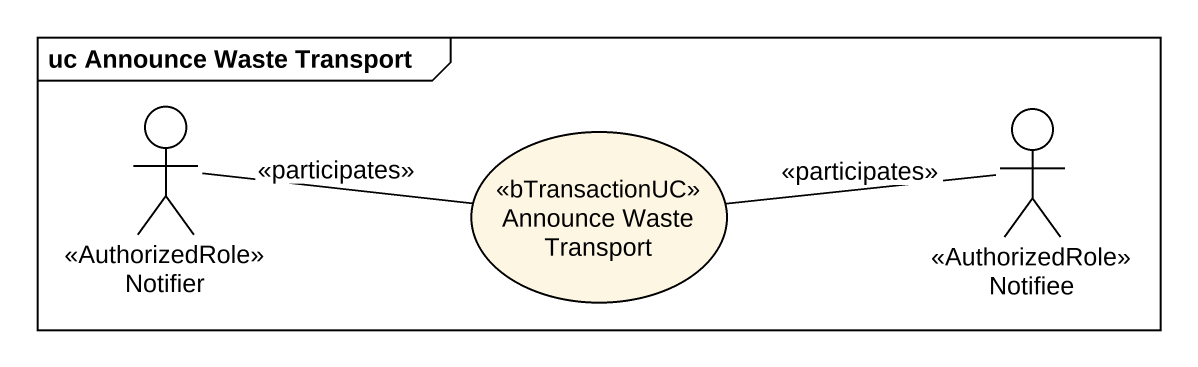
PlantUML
@startuml
mainframe uc Announce Waste Transport
actor Notifier <<AuthorizedRole>>
usecase "Announce Waste Transport" as Announce_Waste_Transport <<bTransactionUC>>
actor Notifiee <<AuthorizedRole>>
Notifier -right- Announce_Waste_Transport : <<participates>>
Notifiee -left- Announce_Waste_Transport : <<participates>>
@enduml
